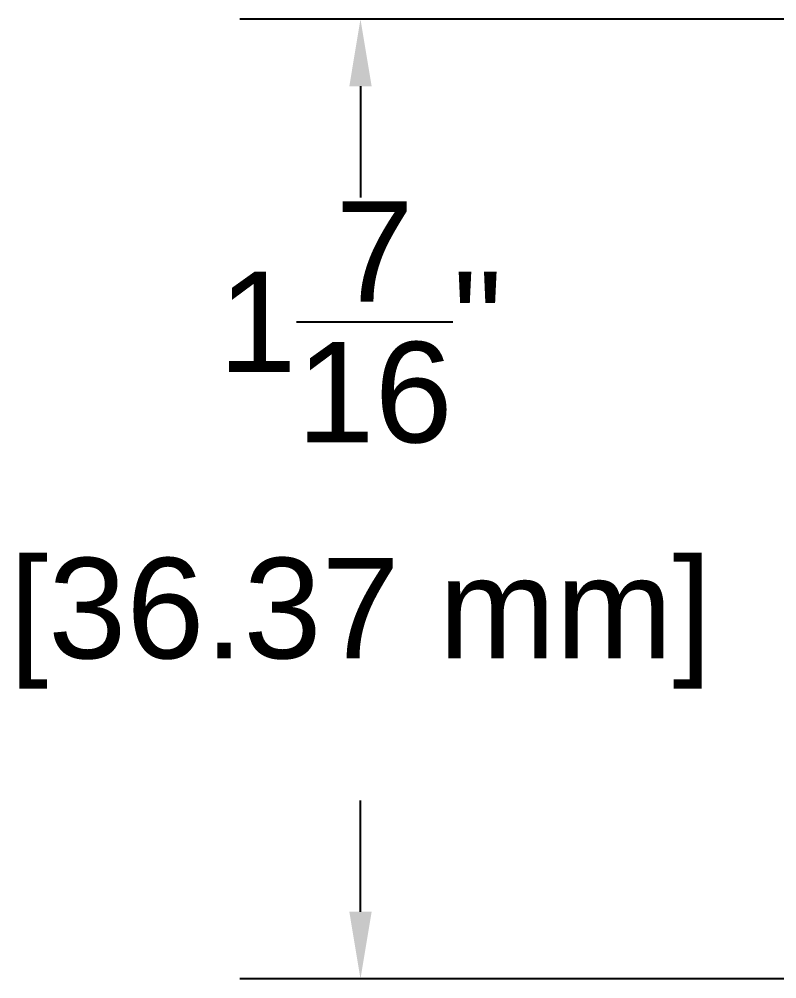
# Model space of a CAD drawing. Header units: inches. Extents: x 0.1 to 21.8, y 1.5 to 18.3.
# Drawn here: x 4.388 to 5.518, y 1.716 to 3.148 of the extents above; entities that cross this region are included whole.
import ezdxf

# ---------------------------------------------------------------- set-up
doc = ezdxf.new("R2010")
doc.units = ezdxf.units.IN
doc.header["$MEASUREMENT"] = 0
doc.layers.get('Defpoints').update_dxf_attribs({"color": 1})
doc.styles.get("Standard").update_dxf_attribs({"font": 'Arial.ttf'})
doc.dimstyles.new('.1 DIM', dxfattribs={"dimscale": 0, "dimtxt": 0.15, "dimasz": 0.1, "dimexe": 0.18, "dimexo": 0.0625, "dimgap": 0.09, "dimtad": 0, "dimtih": 1, "dimtoh": 1, "dimdec": 5, "dimzin": 0, "dimdsep": 46, "dimlunit": 4, "dimtxsty": 'Standard', "dimcen": 0.09, "dimadec": 0, "dimazin": 0, "dimtfac": 1, "dimtdec": 5, "dimtofl": 0, "dimtmove": 0, "dimatfit": 3, "dimfxl": 1, "dimtolj": 1, "dimtzin": 0, "dimarcsym": 0})

# ---------------------------------------------------------------- blocks, each defined once
blk = doc.blocks.new('*D36')
at = {"layer": 'Defpoints', "color": 0, "lineweight": -2, "transparency": 16777216}
for p, q in [((7.1697, 3.1481), (4.7174, 3.1481)), ((4.8974, 3.0481), (4.8974, 2.8819)), ((4.8974, 1.816), (4.8974, 1.9822)), ((7.1697, 1.716), (4.7174, 1.716))]:
    blk.add_line(p, q, dxfattribs=at)
at = {"layer": 'Defpoints', "color": 0, "transparency": 16777216}
for p in [(7.2322, 3.1481), (4.8974, 1.716), (7.2322, 1.716)]:
    blk.add_point(p, dxfattribs=at)
for points in [[(4.8808, 3.0481), (4.9141, 3.0481), (4.8974, 3.1481)], [(4.8808, 1.816), (4.9141, 1.816), (4.8974, 1.716)]]:
    blk.add_solid(points, dxfattribs=at)
at = {"layer": 'Defpoints', "color": 0, "transparency": 16777216, "char_height": 0.15, "attachment_point": 5}
for s, insert in [('\\A1;1{\\H1x;\\S7/16;}"', (4.8974, 2.6965)), ('\\A1;[36.37 mm]', (4.8974, 2.2466))]:
    blk.add_mtext(s, dxfattribs=dict(at, insert=insert))

msp = doc.modelspace()

# ---------------------------------------------------------------- dimensions: what is measured, and where the dimension line sits
at = {"layer": 'Defpoints'}
dim = msp.add_linear_dim(base=(4.897423, 1.716048), p1=(7.232243, 3.148096), p2=(7.232243, 1.716048), angle=90, dimstyle='.1 DIM', override={"dimscale": 1, "dimpost": '\\X'}, dxfattribs=at)
dim.commit()
dim.dimension.update_dxf_attribs({"geometry": '*D36', "text_midpoint": (4.897423, 2.432072)})

doc.saveas('drawing.dxf')
